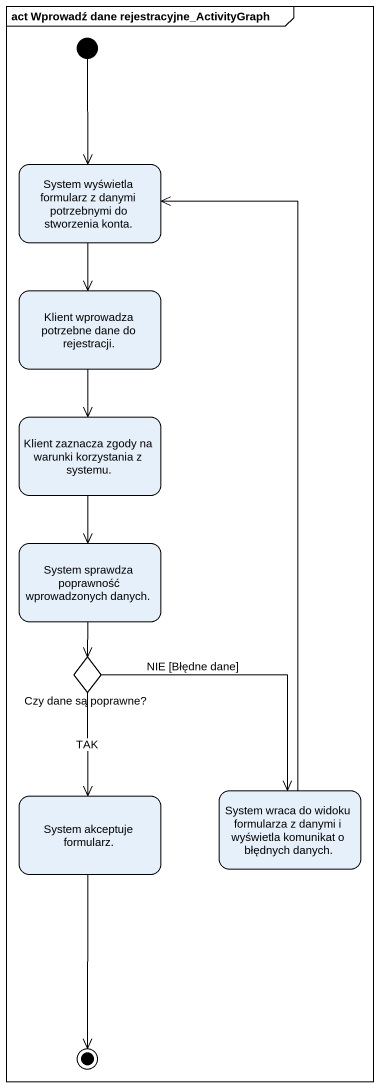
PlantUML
@startuml
mainframe act Wprowadź dane rejestracyjne_ActivityGraph
hide empty description
state "System wyświetla formularz z danymi potrzebnymi do stworzenia konta." as System_wyświetla_formularz
state "Klient wprowadza potrzebne dane do rejestracji." as Klient_wprowadza_potrzebne
state "Klient zaznacza zgody na warunki korzystania z systemu." as Klient_zaznacza_zgody_na
state "System sprawdza poprawność wprowadzonych danych." as System_sprawdza_poprawność
state "Czy dane są poprawne?" as Czy_dane_są_poprawne <<choice>>
state "System akceptuje formularz." as System_akceptuje_formularz
state "System wraca do widoku formularza z danymi i wyświetla komunikat o błędnych danych." as System_wraca_do_widoku
[*] --> System_wyświetla_formularz
System_wyświetla_formularz --> Klient_wprowadza_potrzebne
Klient_wprowadza_potrzebne --> Klient_zaznacza_zgody_na
Klient_zaznacza_zgody_na --> System_sprawdza_poprawność
System_sprawdza_poprawność --> Czy_dane_są_poprawne
Czy_dane_są_poprawne --> System_akceptuje_formularz : TAK
Czy_dane_są_poprawne --> System_wraca_do_widoku : NIE [Błędne dane]
System_wraca_do_widoku -up-> System_wyświetla_formularz
System_akceptuje_formularz --> [*]
@enduml
